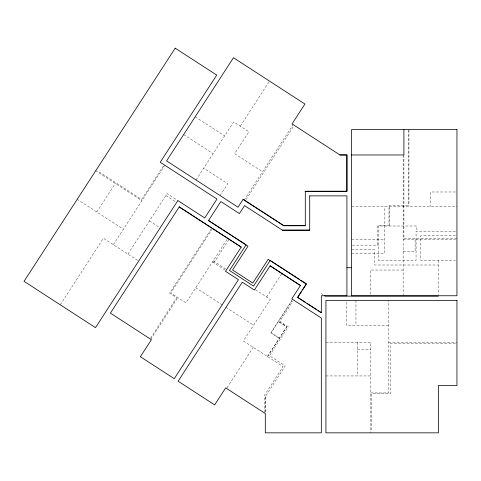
<?xml version="1.0" encoding="UTF-8"?>
<svg xmlns="http://www.w3.org/2000/svg" width="481" height="481" viewBox="0 0 481 481"><rect width="100%" height="100%" fill="white"/><g stroke="black" fill="none" stroke-linecap="round" stroke-linejoin="round"><path stroke-width="0.36" stroke-dasharray="2.4 1.8" d="M265.296 396.639L265.29 412.806L265.296 396.639L285.215 365.915L269.504 355.73L288.269 326.779L279.852 321.326L292.815 301.334M96.783 212.007L115.29 183.459M60.251 304.792L103.403 238.227L138.654 261.075M163.366 166.059L141.685 199.507L97.451 170.833M113.354 244.679L164.839 165.254M127.916 254.118L167.141 193.609L177.88 200.565M196.032 179.996L233.682 121.921L248.887 131.782L234.662 153.722L262.53 171.795M240.272 126.196L269.51 81.097M220.094 195.593L227.766 183.76L203.703 168.164M211.039 229.311L169.631 293.188L176.683 297.763L150.457 338.209M212.524 228.499L170.731 292.971L185.949 302.838L227.747 238.36M150.769 339.297L177.82 297.565M244.168 200.12L293.121 124.609M246.062 199.561L293.386 126.563M213.835 262.782L229.088 239.243M266.612 296.999L281.878 273.455M226.984 387.818L253.24 347.324M292.544 299.386L270.923 332.738L279.413 338.245M291.889 300.739L271.037 332.9L279.299 338.257M267.448 356.535L286.742 326.773L278.481 321.416M267.526 356.583L286.748 326.93L278.258 321.428M455.483 191.985L430.567 191.985L430.567 206.403M351.521 206.403L456.95 206.403M455.465 231.175L416.059 231.175L416.059 260.401L378.391 260.401L378.391 226.01L416.883 226.01L416.883 231.175M455.471 235.768L420.653 235.768L420.653 260.401L455.471 260.401M456.95 238.774L403.914 238.774L403.914 155.718M403.15 239.622L455.453 239.622M351.521 239.694L384.722 239.694M352.26 245.13L378.391 245.13M351.515 249.729L374.597 249.729L374.597 265.001L438.353 265.001M403.15 251.479L415.085 251.479L415.085 239.622M351.521 253.379L384.722 253.379L384.722 206.403M403.15 270.033L370.37 270.033L370.37 295.755M388.57 325.33L346.362 325.33L346.362 300.354M325.932 342.195L370.839 342.195L370.839 432.84M388.57 342.195L456.95 342.195M455.453 343.482L390.464 343.482L390.464 393.686L371.663 393.674L371.663 431.361M357.275 349.651L370.839 349.651M325.932 375.944L370.839 375.944M370.839 392.929L388.57 392.929L388.57 300.354M195.166 116.817L224.615 135.913M183.664 134.56L213.113 153.649M321.332 293.566L323.034 294.667M165.897 195.526L176.635 202.489M95.521 170.647L141.871 200.691M213.179 260.834L226.641 269.558M149.459 220.881L160.197 227.844M212.482 261.904L225.944 270.635M255.465 289.766L270.34 299.41L243.41 340.951L283.056 366.654L264.243 395.671L264.243 412.86M77.014 199.194L123.364 229.239M195.743 287.728L222.336 304.966M225.842 307.239L253.601 325.234M438.353 260.401L438.353 294.649M408.952 129.611L408.952 206.403M408.177 130.261L408.177 205.543L389.003 205.543L389.003 225.18L377.591 225.18L377.591 245.13M403.15 154.966L403.15 295.755M389.706 206.403L389.706 226.01M357.275 342.195L357.275 375.944M355.94 300.354L355.94 325.33"/><path stroke-width="0.72" d="M309.71 195.893L346.915 195.875L346.921 295.743L321.332 295.755L321.332 312.842L297.505 297.396L306.205 283.982L268.17 259.325L252.778 283.068L232.57 269.967L247.962 246.224L208.477 220.629L220.845 201.557L239.394 213.582L244.546 205.627L282.419 230.189L309.71 230.177L309.71 195.875M179.239 206.92L110.396 313.119L151.407 339.706L140.368 356.728L174.26 378.697L238.444 279.695L225.505 271.308L241.203 247.09L179.239 206.92L241.197 247.096M270.106 265.825L254.407 290.043L242.304 282.197L178.12 381.199L214.658 404.888L225.691 387.866L265.296 413.54L265.296 432.84L321.332 432.84L321.332 318.049L291.775 298.881L300.451 285.498L270.106 265.825L300.445 285.504M298.22 296.723L301.767 291.245M302.561 290.031L306.499 283.946L300.865 280.297M305.11 225.577L283.778 225.577L243.194 199.266L238.035 207.221L166.582 160.901L233.471 57.732L304.918 104.046L292.045 123.906L339.959 154.966L346.921 154.942L346.921 191.282L305.297 191.306L305.297 225.763L283.724 225.763L243.091 199.423M339.959 154.966L346.915 154.966L346.915 191.282L305.11 191.282M351.515 154.966L403.914 154.966L403.914 129.611M282.419 230.177L309.71 230.177M346.915 267.719L351.515 267.719M438.353 296.134L325.294 296.134L324.164 295.4M208.58 220.472L221.717 228.986M222.968 229.798L246.104 244.793L229.467 270.46L253.559 286.081L270.202 260.413L299.615 279.485M297.829 297.33L305.868 302.543M307.106 303.343L317.003 309.758M318.242 310.564L321.332 312.566M175.204 48.16L24.05 281.325L95.497 327.645L177.88 200.565L204.726 217.971L216.985 199.056L160.227 162.259L216.739 75.09L175.204 48.16M456.95 129.611L351.515 129.611L351.521 295.755L456.95 295.755L456.95 129.611M456.95 300.354L325.932 300.354L325.932 432.84L438.353 432.84L438.353 385.503L456.95 385.503L456.95 300.354"/></g></svg>
